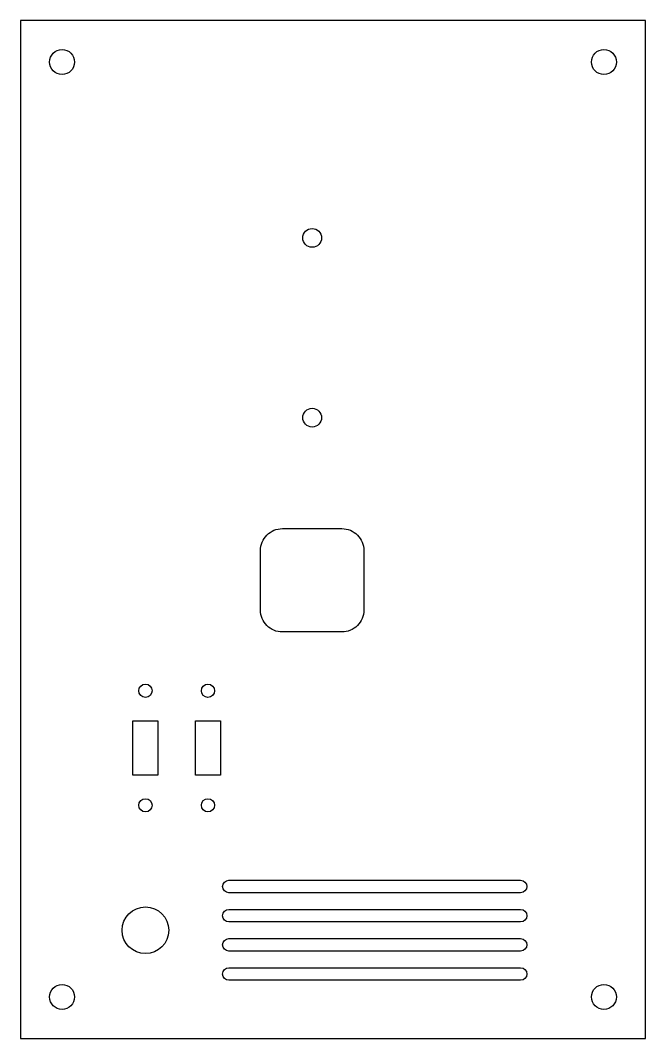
# Model space of a CAD drawing. Header units: inches. Extents: x 0 to 5.91, y -9.62 to 0.
import ezdxf

# ---------------------------------------------------------------- set-up
doc = ezdxf.new("R2010")
doc.units = ezdxf.units.IN
doc.header["$MEASUREMENT"] = 0

msp = doc.modelspace()

# ---------------------------------------------------------------- linework, layer by layer
for points in [[(5.9055, -9.622), (5.9055, 0), (0, 0), (0, -9.622)], [(1.2992, -6.6201), (1.2992, -7.1319), (1.063, -7.1319), (1.063, -6.6201)], [(1.6535, -6.6201), (1.8898, -6.6201), (1.8898, -7.1319), (1.6535, -7.1319)]]:
    msp.add_lwpolyline(points, close=True)
for points in [[(3.0374, -5.7795), (2.4744, -5.7795, -0.414214), (2.2677, -5.5728), (2.2677, -5.0098, -0.414214), (2.4744, -4.8031), (3.0374, -4.8031, -0.414214), (3.2441, -5.0098), (3.2441, -5.5728, -0.414214)], [(4.7244, -8.126, -1), (4.7244, -8.2441), (1.9685, -8.2441, -1), (1.9685, -8.126)], [(4.7244, -8.4016, -1), (4.7244, -8.5197), (1.9685, -8.5197, -1), (1.9685, -8.4016)], [(4.7244, -8.6772, -1), (4.7244, -8.7953), (1.9685, -8.7953, -1), (1.9685, -8.6772)], [(4.7244, -8.9528, -1), (4.7244, -9.0709), (1.9685, -9.0709, -1), (1.9685, -8.9528)]]:
    msp.add_lwpolyline(points, format="xyb", close=True)
for centre, radius in [((0.3937, -0.3937), 0.1181), ((5.5118, -0.3937), 0.1181), ((2.7559, -2.0555), 0.0886), ((2.7559, -3.7543), 0.0886), ((1.1811, -6.3346), 0.0625), ((1.7717, -6.3346), 0.0625), ((1.1811, -7.4173), 0.0625), ((1.7717, -7.4173), 0.0625), ((1.1811, -8.5984), 0.2205), ((0.3937, -9.2283), 0.1181), ((5.5118, -9.2283), 0.1181)]:
    msp.add_circle(centre, radius)

doc.saveas('drawing.dxf')
